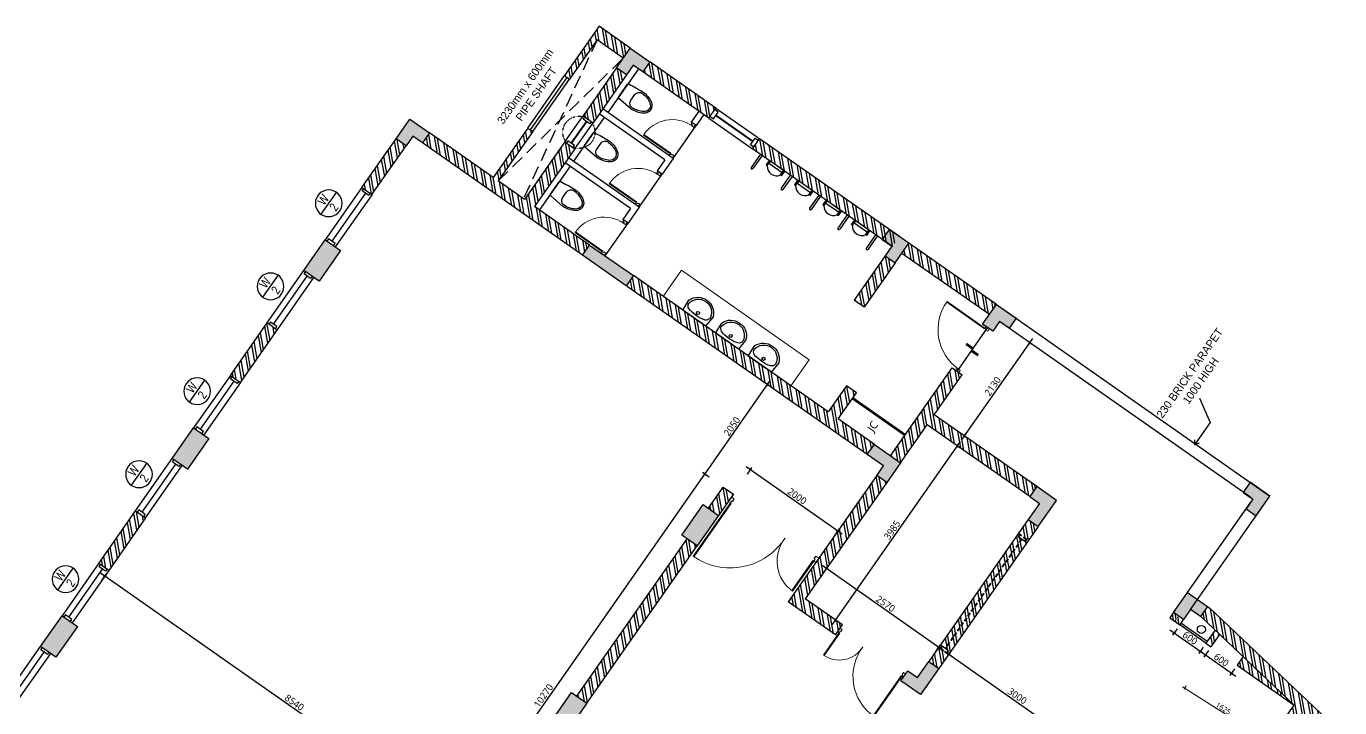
# Model space of a CAD drawing. Header units: millimetres. Extents: x 897770 to 1185420, y -692043 to -233237.
# Drawn here: x 932268 to 956889, y -332536 to -319762 of the extents above; entities that cross this region are included whole.
import ezdxf
from ezdxf.enums import TextEntityAlignment as Align

# ---------------------------------------------------------------- set-up
doc = ezdxf.new("R2010")
doc.units = ezdxf.units.MM
doc.header["$MEASUREMENT"] = 0
doc.header["$PDMODE"] = 67
for name, pattern in [('ACAD_ISO05W100', [36, 24, -3, 0, -3, 0, -3, 0, -3]), ('Dash', [6, 3, -3]), ('DASHED2', [0.375, 0.25, -0.125]), ('HIDDEN', [0.375, 0.25, -0.125])]:
    doc.linetypes.add(name, pattern=pattern)
doc.layers.get('Defpoints').update_dxf_attribs({"color": 6})
for name, color, linetype in [('A-Anno Tags', 6, 'Continuous'), ('A-Elevation', 4, 'Continuous'), ('A-Railing', 4, 'Continuous'), ('A-Sanitory', 8, 'Continuous'), ('A-Wall Patt', 8, 'Continuous'), ('A-Window', 4, 'Continuous'), ('S-Conc Patt', 9, 'Continuous')]:
    doc.layers.add(name, color=color, linetype=linetype)
for name, color, linetype, lineweight in [('A-Detail Lines', 8, 'Continuous', 25), ('A-Door', 4, 'Continuous', 9), ('A-Wall Sec', 1, 'Continuous', 30), ('column hatch', 12, 'Continuous', 5), ('DW Tags', 7, 'Continuous', 13), ('ele l', 6, 'Continuous', 15), ('elevation', 4, 'Continuous', 13), ('FLOOR', 41, 'Continuous', 5), ('P-SANR-FIXT', 6, 'Continuous', 9), ('S-Concrete', 40, 'Continuous', 30), ('text', 7, 'Continuous', 5)]:
    doc.layers.add(name, color=color, linetype=linetype, lineweight=lineweight)
doc.styles.add('IIITD @ 100', font='trebuc.ttf', dxfattribs={"height": 210})
doc.styles.add('RM-NAME', font='arial.ttf', dxfattribs={"width": 0.8})
doc.styles.get("Standard").update_dxf_attribs({"font": 'trebuc.ttf'})
doc.dimstyles.new('IIITD_WD_M @ 100', dxfattribs={"dimscale": 100, "dimtxt": 1.3, "dimasz": 0.75, "dimexe": 0.5, "dimexo": 0.25, "dimgap": 0.3, "dimtad": 1, "dimdec": 0, "dimrnd": 1, "dimzin": 0, "dimdsep": 46, "dimtxsty": 'Standard', "dimblk": 'ARCHTICK', "dimcen": 0.2, "dimdle": 1, "dimclrd": 8, "dimclre": 9, "dimadec": 0, "dimazin": 0, "dimtfac": 1, "dimtdec": 0, "dimtofl": 0, "dimtmove": 0, "dimatfit": 0, "dimfxl": 1, "dimtolj": 1, "dimtzin": 0, "dimlwd": -1, "dimlwe": -1, "dimarcsym": 0})
doc.dimstyles.new('IIITD_WD_M @ 50', dxfattribs={"dimscale": 50, "dimtxt": 2, "dimasz": 0.5, "dimexe": 0.5, "dimexo": 0.25, "dimgap": 0.3, "dimtad": 1, "dimdec": 0, "dimrnd": 1, "dimzin": 0, "dimdsep": 46, "dimtxsty": 'Standard', "dimblk": 'ARCHTICK', "dimcen": 0.2, "dimdle": 1, "dimclrd": 8, "dimclre": 9, "dimadec": 0, "dimazin": 0, "dimtfac": 1, "dimtdec": 0, "dimtofl": 0, "dimtmove": 0, "dimatfit": 0, "dimfxl": 1, "dimtolj": 1, "dimtzin": 0, "dimlwd": -1, "dimlwe": -1, "dimarcsym": 0})
pattern_1 = [(135, (263778.06, -860001.6), (-106.066017, -106.066017), []), (135, (263778.06, -859930.89), (-106.066017, -106.066017), [])]
pattern_2 = [(135, (640363.34, -388330.48), (-106.06602, -106.06602), []), (135, (640363.34, -388259.77), (-106.06602, -106.06602), [])]

# ---------------------------------------------------------------- blocks, each defined once
blk = doc.blocks.new('ABL_Door_S - 750 x 2100-5-3 Second Floor Lvl')
at = {"layer": 'A-Door', "color": 5, "lineweight": 18}
for p, q in [((-375, 37.5), (-325, 37.5)), ((-375, -37.5), (-375, 37.5)), ((-325, 37.5), (-325, -2.5)), ((325, 37.5), (325, -2.5)), ((375, 37.5), (325, 37.5)), ((375, -37.5), (375, 37.5)), ((-375, -37.5), (-340, -37.5)), ((-340, -2.5), (-325, -2.5)), ((-340, -37.5), (-340, -2.5)), ((-340, -37.5), (-340, -652.3)), ((-325, -37.5), (-340, -37.5)), ((-325, -37.5), (-325, -652.5)), ((340, -2.5), (325, -2.5)), ((340, -37.5), (340, -2.5)), ((375, -37.5), (340, -37.5))]:
    blk.add_line(p, q, dxfattribs=at)
at = {"layer": 'A-Door', "lineweight": 18}
blk.add_arc((-325, -2.5), 650, 268.67767, 0, dxfattribs=at)
blk = doc.blocks.new('Big Door Garbage')
at = {"layer": 'A-Detail Lines', "lineweight": 18}
for centre, radius, start, end in [((-12515, 128703), 515, 270, 3.8969), ((-11085, 128703), 915, 177.8078, 270)]:
    blk.add_arc(centre, radius, start, end, dxfattribs=at)
at = {"layer": 'ele l', "lineweight": 18}
for p, q in [((-12550, 128778), (-12500, 128778)), ((-12550, 128703), (-12550, 128778)), ((-12515, 128738), (-12500, 128738)), ((-12515, 128703), (-12515, 128738)), ((-12500, 128778), (-12500, 128738)), ((-11100, 128778), (-11100, 128738)), ((-11050, 128778), (-11100, 128778)), ((-11085, 128738), (-11100, 128738)), ((-11085, 128703), (-11085, 128738)), ((-11050, 128703), (-11050, 128778)), ((-12550, 128703), (-12515, 128703)), ((-12515, 128703), (-12515, 128188)), ((-12499, 128703), (-12515, 128703)), ((-12499, 128703), (-12499, 128188)), ((-11101, 128703), (-11101, 127788)), ((-11101, 128703), (-11085, 128703)), ((-11050, 128703), (-11085, 128703)), ((-11085, 128703), (-11085, 127788))]:
    blk.add_line(p, q, dxfattribs=at)
blk = doc.blocks.new('Toil Hostel1')
at = {"color": 0, "linetype": 'ByBlock'}
blk.add_lwpolyline([(115, -477), (115, 523)], dxfattribs=at)
for points in [[(430, 218), (137, 188, 0.384412), (115, 163), (115, -117, 0.383904), (137, -142, 0.001434), (429, -172, 0.140641), (675, -102, 0.259738), (745, 23, 0.259738), (675, 148, 0.139471)], [(340, 88), (340, -42, 0.422961), (443, -142, 0.13189), (659, -77, 0.259738), (715, 23, 0.259738), (659, 123, 0.13189), (443, 188, 0.422961)]]:
    blk.add_lwpolyline(points, format="xyb", close=True, dxfattribs=at)
blk.add_arc((431, -147), 25, 264.2811, 270.16, dxfattribs=at)
blk = doc.blocks.new('M_Urinal-Wall-3_6-lower gf0')
for p, q in [((-261, 159), (-287, 159)), ((-287, 159), (-287, 57)), ((-287, 57), (69, 57)), ((-261, 159), (-261, 57)), ((43, 104), (-261, 104)), ((-261, 104), (-261, 57)), ((69, 159), (43, 159)), ((43, 159), (43, 57)), ((43, 57), (43, 104)), ((69, 57), (69, 159))]:
    blk.add_line(p, q)
blk.add_arc((-109, 68), 178, 31.0027, 148.9973)
blk = doc.blocks.new('win 900')
at = {"layer": 'A-Window', "color": 2, "lineweight": 30}
blk.add_line((430344, -130219), (431444, -130219), dxfattribs=at)
at = {"layer": 'A-Window'}
for points in [[(430294, -130104), (431494, -130104)], [(430294, -130294), (430344, -130294), (430344, -130144), (430294, -130144)], [(431494, -130294), (431444, -130294), (431444, -130144), (431494, -130144)], [(430294, -130334), (431494, -130334)]]:
    blk.add_lwpolyline(points, dxfattribs=at)
blk = doc.blocks.new('Win Ven 600')
at = {"layer": 'A-Window', "color": 2, "lineweight": 40}
blk.add_line((511329, 18865), (511829, 18865), dxfattribs=at)
at = {"layer": 'A-Window'}
for points in [[(511279, 18980), (511879, 18980)], [(511279, 18790), (511329, 18790), (511329, 18940), (511279, 18940)], [(511279, 18750), (511879, 18750)], [(511879, 18790), (511829, 18790), (511829, 18940), (511879, 18940)]]:
    blk.add_lwpolyline(points, dxfattribs=at)
blk = doc.blocks.new('Win 1250')
at = {"layer": 'A-Window', "color": 2, "lineweight": 40}
blk.add_line((510449, 21610), (511299, 21610), dxfattribs=at)
at = {"layer": 'A-Window'}
for points in [[(510374, 21725), (511374, 21725)], [(510374, 21535), (510449, 21535), (510449, 21685), (510374, 21685)], [(511374, 21535), (511299, 21535), (511299, 21685), (511374, 21685)], [(510374, 21495), (511374, 21495)]]:
    blk.add_lwpolyline(points, dxfattribs=at)
blk = doc.blocks.new('ABL_Door_S - 1000 x 2100-11-3 Second Floor Lvl')
at = {"layer": 'A-Door'}
blk.add_arc((-450, -2.5), 900, 269.04503, 0, dxfattribs=at)
at = {"layer": 'ele l'}
for p, q in [((-500, 37.5), (-450, 37.5)), ((-500, -37.5), (-500, 37.5)), ((-450, 37.5), (-450, -2.5)), ((450, 37.5), (450, -2.5)), ((500, 37.5), (450, 37.5)), ((500, -37.5), (500, 37.5)), ((-500, -37.5), (-465, -37.5)), ((-465, -2.5), (-450, -2.5)), ((-465, -37.5), (-465, -2.5)), ((-465, -37.5), (-465, -902.4)), ((-450, -37.5), (-465, -37.5)), ((-450, -37.5), (-450, -902.5)), ((465, -2.5), (450, -2.5)), ((465, -37.5), (465, -2.5)), ((500, -37.5), (465, -37.5))]:
    blk.add_line(p, q, dxfattribs=at)
blk = doc.blocks.new('DROP')
at = {"layer": 'A-Detail Lines'}
h = blk.add_hatch(dxfattribs=at)
h.set_pattern_fill('ANSI31', color=256, scale=100, angle=270, style=0)
h.set_pattern_definition([(45, (-30796.783, -8736.205), (8.838835, -8.838835), [])])
h.paths.add_polyline_path([(-46, 0), (-46, -147), (-75, -147), (-75, 0)])
h.paths.add_polyline_path([(0, 147), (0, 0), (-30, 0), (-30, 147)])
for p, q in [((-46, -147), (-46, 0)), ((0, 0), (0, 148))]:
    blk.add_line(p, q, dxfattribs=at)
blk = doc.blocks.new('basin13_pl')
for points in [[(-412, -2, -0.32431), (-229, 275, -0.074195), (-226, 276), (0, 262), (0, -262), (-223, -275, -0.082611), (-232, -273, -0.313325), (-412, -2)], [(-382, 1, -0.373947), (-169, 245, -0.252869), (-89, 186, -0.078211), (-63, 1, -0.070813), (-89, -186, -0.2542), (-169, -244, -0.371653), (-382, 1)]]:
    blk.add_lwpolyline(points, format="xyb", close=True)
at = {"lineweight": -2}
blk.add_circle((-122, 1), 28.8, dxfattribs=at)
blk = doc.blocks.new('V_NO')
at = {"layer": 'A-Anno Tags'}
blk.add_line((250, 0), (-250, 0), dxfattribs=at)
blk.add_circle((0, 0), 250, dxfattribs=at)
at = {"style": 'RM-NAME', "width": 0.8}
for tag, p in [('D_W', (4, 39)), ('DW_NO', (4, -202))]:
    blk.add_attdef(tag, text='', height=168, dxfattribs=at).set_placement(p, align=Align.CENTER)
at = {"style": 'RM-NAME', "width": 0.8, "flags": 1}
for tag, p in [('LINTEL_LVL', (11, -633)), ('WIDTH', (11, -445)), ('SILL_LVL', (18, -869)), ('DOOR_MATERIAL', (18, -1117)), ('HINGES', (18, -1381)), ('HANDLE', (18, -1613)), ('LATCH', (18, -1912)), ('SWING', (18, -2142)), ('SPEC1', (18, -2423)), ('SPEC2', (18, -2647)), ('SPEC3', (18, -2901))]:
    blk.add_attdef(tag, text='', height=168, dxfattribs=at).set_placement(p, align=Align.CENTER)
blk = doc.blocks.new('Upper WINDOW')
at = {"layer": 'A-Window', "color": 2, "linetype": 'DASHED2', "lineweight": 40, "ltscale": 300}
blk.add_line((-18120, 103110), (-18489, 100637), dxfattribs=at)
for points in [[(-18226, 103176), (-17999, 103142)], [(-18383, 100571), (-18610, 100605)]]:
    blk.add_lwpolyline(points, dxfattribs=at)
at = {"layer": 'A-Window'}
for points in [[(-18038, 103148), (-18046, 103099), (-18194, 103121), (-18187, 103171)], [(-18423, 100577), (-18415, 100626), (-18564, 100649), (-18571, 100599)]]:
    blk.add_lwpolyline(points, dxfattribs=at)
blk = doc.blocks.new('_ArchTick')
at = {"color": 0, "linetype": 'ByBlock', "const_width": 0.15}
blk.add_lwpolyline([(-0.5, -0.5), (0.5, 0.5)], dxfattribs=at)
blk = doc.blocks.new('*D113')
at = {"layer": 'A-Anno Tags', "color": 8, "transparency": 16777216}
blk.add_line((528569, -418865), (531769, -418865), dxfattribs=at)
at = {"layer": 'A-Anno Tags', "color": 9, "transparency": 16777216}
for p, q in [((528669, -418965), (528669, -418815)), ((531669, -418965), (531669, -418815))]:
    blk.add_line(p, q, dxfattribs=at)
at = {"layer": 'Defpoints', "color": 0, "linetype": 'Continuous', "transparency": 16777216}
for p in [(528669, -419009), (531669, -418865), (531669, -419009)]:
    blk.add_point(p, dxfattribs=at)
at = {"layer": 'A-Anno Tags', "color": 8, "linetype": 'Continuous', "transparency": 16777216, "xscale": 50, "yscale": 50, "zscale": 50, "rotation": 180}
blk.add_blockref('_ArchTick', (528669, -418865), dxfattribs=at)
at = {"layer": 'A-Anno Tags', "color": 8, "linetype": 'Continuous', "transparency": 16777216, "xscale": 50, "yscale": 50, "zscale": 50}
blk.add_blockref('_ArchTick', (531669, -418865), dxfattribs=at)
at = {"layer": 'A-Anno Tags', "color": 0, "linetype": 'Continuous', "transparency": 16777216, "insert": (530169, -418769), "char_height": 130, "attachment_point": 5}
blk.add_mtext('\\A1;3000', dxfattribs=at)
blk = doc.blocks.new('*D114')
at = {"layer": 'A-Anno Tags', "color": 8, "transparency": 16777216}
blk.add_line((528539, -418865), (525769, -418865), dxfattribs=at)
at = {"layer": 'A-Anno Tags', "color": 9, "transparency": 16777216}
for p, q in [((525869, -418965), (525869, -418815)), ((528439, -418965), (528439, -418815))]:
    blk.add_line(p, q, dxfattribs=at)
at = {"layer": 'Defpoints', "color": 0, "linetype": 'Continuous', "transparency": 16777216}
for p in [(525869, -418865), (525869, -419229), (528439, -419229)]:
    blk.add_point(p, dxfattribs=at)
at = {"layer": 'A-Anno Tags', "color": 8, "linetype": 'Continuous', "transparency": 16777216, "xscale": 50, "yscale": 50, "zscale": 50, "rotation": 180}
blk.add_blockref('_ArchTick', (525869, -418865), dxfattribs=at)
at = {"layer": 'A-Anno Tags', "color": 8, "linetype": 'Continuous', "transparency": 16777216, "xscale": 50, "yscale": 50, "zscale": 50}
blk.add_blockref('_ArchTick', (528439, -418865), dxfattribs=at)
at = {"layer": 'A-Anno Tags', "color": 0, "linetype": 'Continuous', "transparency": 16777216, "insert": (527154, -418769), "char_height": 130, "attachment_point": 5}
blk.add_mtext('\\A1;2570', dxfattribs=at)
blk = doc.blocks.new('*D115')
at = {"layer": 'A-Anno Tags', "color": 9, "transparency": 16777216}
for p, q in [((526552, -415572), (526610, -415572)), ((526552, -419557), (526610, -419557))]:
    blk.add_line(p, q, dxfattribs=at)
at = {"layer": 'A-Anno Tags', "color": 8, "transparency": 16777216}
blk.add_line((526560, -419657), (526560, -415472), dxfattribs=at)
at = {"layer": 'Defpoints', "color": 0, "linetype": 'Continuous', "transparency": 16777216}
for p in [(526527, -415572), (526560, -415572), (526527, -419557)]:
    blk.add_point(p, dxfattribs=at)
at = {"layer": 'A-Anno Tags', "color": 8, "linetype": 'Continuous', "transparency": 16777216, "xscale": 50, "yscale": 50, "zscale": 50}
for p, rotation in [((526560, -415572), 90), ((526560, -419557), 270)]:
    blk.add_blockref('_ArchTick', p, dxfattribs=dict(at, rotation=rotation))
at = {"layer": 'A-Anno Tags', "color": 0, "linetype": 'Continuous', "transparency": 16777216, "insert": (526463, -417565), "char_height": 130, "attachment_point": 5, "rotation": 90}
blk.add_mtext('\\A1;3985', dxfattribs=at)
blk = doc.blocks.new('*D116')
at = {"layer": 'A-Anno Tags', "color": 8, "transparency": 16777216}
blk.add_line((526560, -415442), (526560, -413112), dxfattribs=at)
at = {"layer": 'A-Anno Tags', "color": 9, "transparency": 16777216}
for p, q in [((526560, -413212), (526610, -413212)), ((526560, -415342), (526610, -415342))]:
    blk.add_line(p, q, dxfattribs=at)
at = {"layer": 'Defpoints', "color": 0, "linetype": 'Continuous', "transparency": 16777216}
for p in [(526552, -413212), (526560, -413212), (526552, -415342)]:
    blk.add_point(p, dxfattribs=at)
at = {"layer": 'A-Anno Tags', "color": 8, "linetype": 'Continuous', "transparency": 16777216, "xscale": 50, "yscale": 50, "zscale": 50}
for p, rotation in [((526560, -413212), 90), ((526560, -415342), 270)]:
    blk.add_blockref('_ArchTick', p, dxfattribs=dict(at, rotation=rotation))
at = {"layer": 'A-Anno Tags', "color": 0, "linetype": 'Continuous', "transparency": 16777216, "insert": (526463, -414277), "char_height": 130, "attachment_point": 5, "rotation": 90}
blk.add_mtext('\\A1;2130', dxfattribs=at)
blk = doc.blocks.new('*D117')
at = {"layer": 'A-Anno Tags', "color": 8, "transparency": 16777216}
blk.add_line((525739, -418164), (523539, -418164), dxfattribs=at)
at = {"layer": 'A-Anno Tags', "color": 9, "transparency": 16777216}
for p, q in [((523639, -418264), (523639, -418114)), ((525639, -418264), (525639, -418114))]:
    blk.add_line(p, q, dxfattribs=at)
at = {"layer": 'Defpoints', "color": 0, "linetype": 'Continuous', "transparency": 16777216}
for p in [(523639, -418164), (523639, -418854), (525639, -418865)]:
    blk.add_point(p, dxfattribs=at)
at = {"layer": 'A-Anno Tags', "color": 8, "linetype": 'Continuous', "transparency": 16777216, "xscale": 50, "yscale": 50, "zscale": 50, "rotation": 180}
blk.add_blockref('_ArchTick', (523639, -418164), dxfattribs=at)
at = {"layer": 'A-Anno Tags', "color": 8, "linetype": 'Continuous', "transparency": 16777216, "xscale": 50, "yscale": 50, "zscale": 50}
blk.add_blockref('_ArchTick', (525639, -418164), dxfattribs=at)
at = {"layer": 'A-Anno Tags', "color": 0, "linetype": 'Continuous', "transparency": 16777216, "insert": (524639, -418068), "char_height": 130, "attachment_point": 5}
blk.add_mtext('\\A1;2000', dxfattribs=at)
blk = doc.blocks.new('*D118')
at = {"layer": 'A-Anno Tags', "color": 9, "transparency": 16777216}
for p, q in [((523086, -418722), (522936, -418722)), ((523086, -428992), (522936, -428992))]:
    blk.add_line(p, q, dxfattribs=at)
at = {"layer": 'A-Anno Tags', "color": 8, "transparency": 16777216}
blk.add_line((522986, -429092), (522986, -418622), dxfattribs=at)
at = {"layer": 'Defpoints', "color": 0, "linetype": 'Continuous', "transparency": 16777216}
for p in [(522986, -418722), (523409, -418722), (523409, -428992)]:
    blk.add_point(p, dxfattribs=at)
at = {"layer": 'A-Anno Tags', "color": 8, "linetype": 'Continuous', "transparency": 16777216, "xscale": 50, "yscale": 50, "zscale": 50}
for p, rotation in [((522986, -418722), 90), ((522986, -428992), 270)]:
    blk.add_blockref('_ArchTick', p, dxfattribs=dict(at, rotation=rotation))
at = {"layer": 'A-Anno Tags', "color": 0, "linetype": 'Continuous', "transparency": 16777216, "insert": (522890, -423857), "char_height": 130, "attachment_point": 5, "rotation": 90}
blk.add_mtext('\\A1;10270', dxfattribs=at)
blk = doc.blocks.new('*D120')
at = {"layer": 'A-Anno Tags', "color": 8, "transparency": 16777216}
blk.add_line((522986, -418822), (522986, -416572), dxfattribs=at)
at = {"layer": 'A-Anno Tags', "color": 9, "transparency": 16777216}
for p, q in [((523086, -416672), (522936, -416672)), ((523086, -418722), (522936, -418722))]:
    blk.add_line(p, q, dxfattribs=at)
at = {"layer": 'Defpoints', "color": 0, "linetype": 'Continuous', "transparency": 16777216}
for p in [(522986, -416672), (523409, -416672), (523409, -418722)]:
    blk.add_point(p, dxfattribs=at)
at = {"layer": 'A-Anno Tags', "color": 8, "linetype": 'Continuous', "transparency": 16777216, "xscale": 50, "yscale": 50, "zscale": 50}
for p, rotation in [((522986, -416672), 90), ((522986, -418722), 270)]:
    blk.add_blockref('_ArchTick', p, dxfattribs=dict(at, rotation=rotation))
at = {"layer": 'A-Anno Tags', "color": 0, "linetype": 'Continuous', "transparency": 16777216, "insert": (522890, -417697), "char_height": 130, "attachment_point": 5, "rotation": 90}
blk.add_mtext('\\A1;2050', dxfattribs=at)
blk = doc.blocks.new('*D121')
at = {"layer": 'A-Anno Tags', "color": 8, "transparency": 16777216}
blk.add_line((523509, -426738), (514769, -426738), dxfattribs=at)
at = {"layer": 'A-Anno Tags', "color": 9, "transparency": 16777216}
for p, q in [((514869, -426838), (514869, -426688)), ((523409, -426838), (523409, -426688))]:
    blk.add_line(p, q, dxfattribs=at)
at = {"layer": 'Defpoints', "color": 0, "linetype": 'Continuous', "transparency": 16777216}
for p in [(514869, -426738), (514869, -426911), (523409, -426911)]:
    blk.add_point(p, dxfattribs=at)
at = {"layer": 'A-Anno Tags', "color": 8, "linetype": 'Continuous', "transparency": 16777216, "xscale": 50, "yscale": 50, "zscale": 50, "rotation": 180}
blk.add_blockref('_ArchTick', (514869, -426738), dxfattribs=at)
at = {"layer": 'A-Anno Tags', "color": 8, "linetype": 'Continuous', "transparency": 16777216, "xscale": 50, "yscale": 50, "zscale": 50}
blk.add_blockref('_ArchTick', (523409, -426738), dxfattribs=at)
at = {"layer": 'A-Anno Tags', "color": 0, "linetype": 'Continuous', "transparency": 16777216, "insert": (519139, -426642), "char_height": 130, "attachment_point": 5}
blk.add_mtext('\\A1;8540', dxfattribs=at)
blk = doc.blocks.new('*D132')
at = {"layer": 'A-Anno Tags', "color": 9, "transparency": 16777216}
for p, q in [((532614, -416017), (532614, -416167)), ((533214, -416017), (533214, -416167))]:
    blk.add_line(p, q, dxfattribs=at)
at = {"layer": 'A-Anno Tags', "color": 8, "transparency": 16777216}
blk.add_line((533314, -416117), (532514, -416117), dxfattribs=at)
at = {"layer": 'Defpoints', "color": 0, "linetype": 'Continuous', "transparency": 16777216}
for p in [(532614, -415826), (533214, -415826), (532614, -416117)]:
    blk.add_point(p, dxfattribs=at)
at = {"layer": 'A-Anno Tags', "color": 8, "linetype": 'Continuous', "transparency": 16777216, "xscale": 50, "yscale": 50, "zscale": 50, "rotation": 180}
blk.add_blockref('_ArchTick', (532614, -416117), dxfattribs=at)
at = {"layer": 'A-Anno Tags', "color": 8, "linetype": 'Continuous', "transparency": 16777216, "xscale": 50, "yscale": 50, "zscale": 50}
blk.add_blockref('_ArchTick', (533214, -416117), dxfattribs=at)
at = {"layer": 'A-Anno Tags', "color": 0, "linetype": 'Continuous', "transparency": 16777216, "insert": (532914, -416021), "char_height": 130, "attachment_point": 5}
blk.add_mtext('\\A1;600', dxfattribs=at)
blk = doc.blocks.new('*D133')
at = {"layer": 'A-Anno Tags', "color": 9, "transparency": 16777216}
for p, q in [((531899, -416017), (531899, -416167)), ((532499, -416017), (532499, -416167))]:
    blk.add_line(p, q, dxfattribs=at)
at = {"layer": 'A-Anno Tags', "color": 8, "transparency": 16777216}
blk.add_line((532599, -416117), (531799, -416117), dxfattribs=at)
at = {"layer": 'Defpoints', "color": 0, "linetype": 'Continuous', "transparency": 16777216}
for p in [(531899, -415826), (532499, -415826), (531899, -416117)]:
    blk.add_point(p, dxfattribs=at)
at = {"layer": 'A-Anno Tags', "color": 8, "linetype": 'Continuous', "transparency": 16777216, "xscale": 50, "yscale": 50, "zscale": 50, "rotation": 180}
blk.add_blockref('_ArchTick', (531899, -416117), dxfattribs=at)
at = {"layer": 'A-Anno Tags', "color": 8, "linetype": 'Continuous', "transparency": 16777216, "xscale": 50, "yscale": 50, "zscale": 50}
blk.add_blockref('_ArchTick', (532499, -416117), dxfattribs=at)
at = {"layer": 'A-Anno Tags', "color": 0, "linetype": 'Continuous', "transparency": 16777216, "insert": (532199, -416021), "char_height": 130, "attachment_point": 5}
blk.add_mtext('\\A1;600', dxfattribs=at)
blk = doc.blocks.new('*D2434')
at = {"layer": 'Defpoints', "color": 0, "transparency": 16777216}
for p in [(954019, -332116), (953985, -332169), (955391, -332986)]:
    blk.add_point(p, dxfattribs=at)
at = {"layer": 'P-SANR-FIXT', "color": 9, "transparency": 16777216}
for p, q in [((954012, -332126), (953972, -332190)), ((955384, -332997), (955344, -333061))]:
    blk.add_line(p, q, dxfattribs=at)
at = {"layer": 'P-SANR-FIXT', "color": 8, "transparency": 16777216}
blk.add_line((955400, -333066), (953943, -332142), dxfattribs=at)
at = {"layer": 'P-SANR-FIXT', "color": 8, "transparency": 16777216, "xscale": 25, "yscale": 25, "zscale": 25}
for p, rotation in [((953985, -332169), 147.5982408250948), ((955357, -333039), 327.5982408250948)]:
    blk.add_blockref('_ArchTick', p, dxfattribs=dict(at, rotation=rotation))
at = {"layer": 'P-SANR-FIXT', "color": 0, "transparency": 16777216, "insert": (954707, -332548), "char_height": 100, "attachment_point": 5, "rotation": 327.5982}
blk.add_mtext('\\A1;1625', dxfattribs=at)
blk = doc.blocks.new('wqwergtqwerg')
at = {"layer": 'A-Wall Patt'}
h = blk.add_hatch(dxfattribs=at)
h.set_pattern_fill('ANSI32', color=256, scale=400, angle=90, style=0)
h.set_pattern_definition(pattern_1)
h.paths.add_polyline_path([(517261.2, -413212.2), (517261.2, -412982.2), (516546.2, -412982.2), (516546.2, -413210.1), (516776.2, -413212.2)])
h = blk.add_hatch(dxfattribs=at)
h.set_pattern_fill('ANSI32', color=256, scale=400, angle=90, style=0)
h.set_pattern_definition(pattern_1)
h.paths.add_polyline_path([(519221.2, -413212.2), (519221.2, -412982.2), (517711.2, -412982.2), (517711.2, -413212.2), (518009.6, -413212.2)])
h = blk.add_hatch(dxfattribs=at)
h.set_pattern_fill('ANSI32', color=256, scale=400, angle=90, style=0)
h.set_pattern_definition(pattern_1)
h.paths.add_polyline_path([(520221.2, -412982.2), (520221.2, -413212.2), (523638.7, -413212.2), (523638.7, -413212.2), (523418.7, -413212.2), (523418.7, -412982.2)])
h = blk.add_hatch(dxfattribs=at)
h.set_pattern_fill('ANSI32', color=256, scale=400, angle=90, style=0)
h.set_pattern_definition(pattern_1)
h.paths.add_polyline_path([(523638.7, -412982.2), (523638.7, -413207.2), (525638.7, -413212.2), (525638.7, -412982.2)])
h = blk.add_hatch(dxfattribs=at)
h.set_pattern_fill('ANSI32', color=256, scale=400, angle=90, style=0)
h.set_pattern_definition(pattern_1)
h.paths.add_polyline_path([(516546.2, -414112.2), (516661.2, -414112.2), (516661.2, -413212.2), (516546.2, -413212.2)])
h = blk.add_hatch(dxfattribs=at)
h.set_pattern_fill('ANSI32', color=256, scale=400, angle=90, style=0)
h.set_pattern_definition([(135, (263548.07, -860001.6), (-106.066017, -106.066017), []), (135, (263548.07, -859930.89), (-106.066017, -106.066017), [])])
h.paths.add_polyline_path([(523408.7, -413432.2), (523408.7, -413212.2), (523408.7, -414442.2), (523638.7, -414442.2), (523638.7, -413432.2)])
h = blk.add_hatch(dxfattribs=at)
h.set_pattern_fill('ANSI32', color=256, scale=400, angle=90, style=0)
h.set_pattern_definition(pattern_1)
h.paths.add_polyline_path([(517261.2, -414527.2), (517491.2, -414527.2), (517491.2, -413432.2), (517261.2, -413432.2)])
h = blk.add_hatch(dxfattribs=at)
h.set_pattern_fill('ANSI32', color=256, scale=400, angle=90, style=0)
h.set_pattern_definition(pattern_2)
h.paths.add_polyline_path([(517491.2, -413914.6), (517491.2, -413797.3), (517491.2, -413432.2)])
h = blk.add_hatch(dxfattribs=at)
h.set_pattern_fill('ANSI32', color=256, scale=400, angle=90, style=0)
h.set_pattern_definition(pattern_1)
h.paths.add_polyline_path([(528218.7, -415342.2), (528438.7, -415342.2), (525868.7, -415342.2), (525868.8, -414432.2), (525638.8, -414432.2), (525638.7, -416442.2), (525868.7, -416442.2), (525868.7, -415572.2), (528218.7, -415572.2)])
h = blk.add_hatch(dxfattribs=at)
h.set_pattern_fill('ANSI32', color=256, scale=400, angle=90, style=0)
h.set_pattern_definition(pattern_1)
h.paths.add_polyline_path([(517491.2, -415127.2), (517261.2, -415127.2), (517261.2, -416442.2), (516661.2, -416442.2), (516661.2, -415312.2), (516546.2, -415312.2), (516546.2, -416442.2), (515088.7, -416442.2), (515088.7, -416672.2), (518753.7, -416672.2), (518753.7, -416442.2), (517491.2, -416442.2)])
h = blk.add_hatch(dxfattribs=at)
h.set_pattern_fill('ANSI32', color=256, scale=400, angle=90, style=0)
h.set_pattern_definition([(135, (534508.84, -415792.98), (-106.066, -106.066), []), (135, (534508.84, -415722.27), (-106.066, -106.066), [])])
h.paths.add_polyline_path([(532184.1, -415350.4), (532128.7, -415350.4), (532128.7, -415574.6), (534518.7, -415929.9), (534518.7, -418578.3), (534748.7, -418578.3), (534748.7, -415964.3), (535467, -416073.7), (535501, -415846.2)])
h = blk.add_hatch(dxfattribs=at)
h.set_pattern_fill('ANSI32', color=256, scale=400, angle=90, style=0)
h.set_pattern_definition(pattern_1)
h.paths.add_polyline_path([(524208.7, -415842.2), (524208.7, -416442.2), (524438.7, -416442.2), (524438.7, -415842.2)])
h = blk.add_hatch(dxfattribs=at)
h.set_pattern_fill('ANSI32', color=256, scale=400, angle=90, style=0)
h.set_pattern_definition(pattern_1)
h.paths.add_polyline_path([(528668.7, -419187.2), (528668.7, -419327.2), (528668.7, -419327.2), (528668.7, -415802.2), (528668.7, -415802.2), (528668.7, -415942.2), (528438.7, -415942.2), (528438.7, -419187.2)])
h = blk.add_hatch(dxfattribs=at)
h.set_pattern_fill('ANSI32', color=256, scale=400, angle=90, style=0)
h.set_pattern_definition([(135, (531737.08, -431858.42), (-106.066, -106.066), []), (135, (531737.08, -431787.71), (-106.066, -106.066), [])])
h.paths.add_polyline_path([(531668.7, -415929.9), (531668.7, -415802.2), (531783.7, -415802.2), (531783.7, -415929.9)])
h = blk.add_hatch(dxfattribs=at)
h.set_pattern_fill('ANSI32', color=256, scale=400, angle=90, style=0)
h.set_pattern_definition(pattern_2)
h.paths.add_polyline_path([(531783.7, -415929.9), (531783.7, -415802.2), (531898.7, -415802.2), (531898.7, -415929.9)])
h = blk.add_hatch(dxfattribs=at)
h.set_pattern_fill('ANSI32', color=256, scale=400, angle=90, style=0)
h.set_pattern_definition(pattern_2)
h.paths.add_polyline_path([(532498.7, -415929.9), (532498.7, -415629.6), (532613.7, -415646.7), (532613.7, -415929.9)], flags=17)
h = blk.add_hatch(dxfattribs=at)
h.set_pattern_fill('ANSI32', color=256, scale=400, angle=90, style=0)
h.set_pattern_definition(pattern_2)
h.paths.add_polyline_path([(533213.7, -415929.9), (533213.7, -415735.9), (534518.7, -415929.9)], flags=17)
h = blk.add_hatch(dxfattribs=at)
h.set_pattern_fill('ANSI32', color=256, scale=400, angle=90, style=0)
h.set_pattern_definition(pattern_1)
h.paths.add_polyline_path([(525268.7, -416672.2), (525268.7, -416442.2), (519753.7, -416442.2), (519753.7, -416672.2)])
h = blk.add_hatch(dxfattribs=at)
h.set_pattern_fill('ANSI32', color=256, scale=400, angle=90, style=0)
h.set_pattern_definition(pattern_1)
h.paths.add_polyline_path([(514638.7, -418007.2), (514868.7, -418007.2), (514868.7, -416892.2), (514638.7, -416892.2)])
h = blk.add_hatch(dxfattribs=at)
h.set_pattern_fill('ANSI32', color=256, scale=400, angle=90, style=0)
h.set_pattern_definition(pattern_1)
h.paths.add_polyline_path([(525638.7, -416892.2), (525638.7, -419787.2), (526718.7, -419787.2), (526718.7, -419557.2), (525868.7, -419557.2), (525868.7, -416892.2)])
h = blk.add_hatch(dxfattribs=at)
h.set_pattern_fill('ANSI32', color=256, scale=400, angle=90, style=0)
h.set_pattern_definition([(135, (263548.06, -860000.86), (-106.066017, -106.066017), []), (135, (263548.06, -859930.15), (-106.066017, -106.066017), [])])
h.paths.add_polyline_path([(523638.7, -419207.2), (523638.7, -418722.2), (523408.7, -418722.2), (523408.7, -419206.5)])
h = blk.add_hatch(dxfattribs=at)
h.set_pattern_fill('ANSI32', color=256, scale=400, angle=90, style=0)
h.set_pattern_definition([(135, (516396.65, -414238.95), (-106.066, -106.066), []), (135, (516396.65, -414168.24), (-106.066, -106.066), [])])
h.paths.add_polyline_path([(523638.7, -419906.5), (523408.7, -419906.5), (523408.7, -423506.5), (523638.7, -423506.5)])
h = blk.add_hatch(dxfattribs=at)
h.set_pattern_fill('ANSI32', color=256, scale=400, angle=90, style=0)
h.set_pattern_definition(pattern_1)
h.paths.add_polyline_path([(514638.7, -422307.2), (514868.7, -422307.2), (514868.7, -421107.2), (514638.7, -421107.2)])
h = blk.add_hatch(dxfattribs=at)
h.set_pattern_fill('ANSI32', color=256, scale=400, angle=90, style=0)
h.set_pattern_definition([(135, (514758.03, -426252.62), (-106.066, -106.066), []), (135, (514758.03, -426181.9), (-106.066, -106.066), [])])
h.paths.add_polyline_path([(514638.7, -425407.2), (514638.7, -426607.2), (514868.7, -426607.2), (514868.7, -425407.2)])
at = {"layer": 'S-Conc Patt'}
for points in [[(517261.2, -412982.2), (517261.2, -413432.2), (517491.2, -413432.2), (517491.2, -413212.2), (517711.2, -413212.2), (517711.2, -412982.2)], [(523408.7, -413432.2), (523638.7, -413432.2), (523638.7, -412982.2), (523188.7, -412982.2), (523188.7, -413212.2), (523408.7, -413212.2)], [(525868.7, -413432.2), (525638.7, -413432.2), (525638.7, -412982.2), (526088.7, -412982.2), (526088.7, -413212.2), (525868.7, -413212.2)], [(531668.7, -413432.2), (531898.7, -413432.2), (531898.7, -412982.2), (531448.7, -412982.2), (531448.7, -413212.2), (531668.7, -413212.2)], [(531898.7, -415580.4), (531898.7, -415810.4), (531668.7, -415810.4), (531668.7, -415350.4), (532128.7, -415350.4), (532128.7, -415580.4)], [(514638.7, -416892.2), (514638.7, -416442.2), (515088.7, -416442.2), (515088.7, -416672.2), (514868.7, -416672.2), (514868.7, -416892.2)], [(514988.7, -419907.2), (514638.7, -419907.2), (514638.7, -419207.2), (514988.7, -419207.2)], [(514988.7, -424207.2), (514638.7, -424207.2), (514638.7, -423507.2), (514988.7, -423507.2)], [(514988.7, -428507.2), (514638.7, -428507.2), (514638.7, -427807.2), (514988.7, -427807.2)]]:
    blk.add_hatch(color=256, dxfattribs=at).paths.add_polyline_path(points)
for points in [[(528218.7, -415572.2), (528438.7, -415572.2), (528438.7, -415942.2), (528668.7, -415942.2), (528668.7, -415342.2), (528218.7, -415342.2)], [(518753.7, -416672.2), (518753.7, -416442.2), (519753.7, -416442.2), (519753.7, -416672.2)], [(525638.7, -416892.2), (525638.7, -416672.2), (525268.7, -416672.2), (525268.7, -416442.2), (525868.7, -416442.2), (525868.7, -416892.2)], [(523288.7, -419207.2), (523638.7, -419207.2), (523638.7, -419907.2), (523288.7, -419907.2)], [(528218.7, -419557.2), (528438.7, -419557.2), (528438.7, -419187.2), (528668.7, -419187.2), (528668.7, -419787.2), (528218.7, -419787.2)], [(523288.7, -423507.2), (523638.7, -423507.2), (523638.7, -424207.2), (523288.7, -424207.2)]]:
    blk.add_hatch(color=256, dxfattribs=at).paths.add_polyline_path(points, flags=17)
at = {"layer": 'A-Anno Tags'}
for points in [[(529763.3, -412235.5), (530190.6, -412496.5), (530190.6, -413008.5)], [(530136.7, -412930.6), (530190.6, -413008.5)], [(530244.6, -412930.6), (530190.6, -413008.5)]]:
    blk.add_lwpolyline(points, dxfattribs=at)
at = {"layer": 'A-Detail Lines', "linetype": 'HIDDEN', "ltscale": 1000}
for p, q in [((516661.2, -413212.2), (517241.2, -416442.2)), ((516661.2, -416442.2), (517261.2, -413212.2))]:
    blk.add_line(p, q, dxfattribs=at)
at = {"layer": 'A-Detail Lines'}
for p, q in [((519106.2, -414212.2), (519106.2, -413462.2)), ((525753.8, -414432.2), (525753.8, -413432.2)), ((519106.2, -415327.2), (519106.2, -414577.2)), ((519106.2, -416442.2), (519106.2, -415692.2))]:
    blk.add_line(p, q, dxfattribs=at)
at = {"layer": 'A-Detail Lines', "linetype": 'Dash'}
blk.add_circle((517376.2, -414827.2), 301.4, dxfattribs=at)
at = {"layer": 'A-Elevation'}
for p, q in [((516546.2, -415312.2), (516546.2, -414112.2)), ((516603.7, -414112.2), (516603.7, -415312.2)), ((516661.2, -415312.2), (516661.2, -414112.2))]:
    blk.add_line(p, q, dxfattribs=at)
for points in [[(525868.7, -412982.2), (531898.7, -412982.2)], [(531898.7, -415580.4), (531898.7, -412982.2)], [(531621.8, -413212.2), (525868.7, -413212.2)], [(531668.7, -415580.4), (531668.7, -413259.1)]]:
    blk.add_lwpolyline(points, dxfattribs=at)
at = {"layer": 'A-Railing'}
for points in [[(532498.7, -415889.9), (531898.7, -415889.9)], [(532498.7, -415929.9), (531898.7, -415929.9)]]:
    blk.add_lwpolyline(points, dxfattribs=at)
blk.add_circle((532279.8, -415768.5), 75, dxfattribs=at)
at = {"layer": 'A-Sanitory', "ltscale": 0.5}
for p, q in [((520399.3, -413212.2), (520399.3, -413512.2)), ((520439.3, -413212.2), (520439.3, -413512.2)), ((521083.8, -413212.2), (521083.8, -413512.2)), ((521123.8, -413212.2), (521123.8, -413512.2)), ((521733.8, -413212.2), (521733.8, -413512.2)), ((521773.8, -413212.2), (521773.8, -413512.2)), ((522383.8, -413212.2), (522383.8, -413512.2)), ((522423.8, -413212.2), (522423.8, -413512.2)), ((523033.8, -413212.2), (523033.8, -413512.2)), ((523073.8, -413212.2), (523073.8, -413512.2)), ((525638.7, -415958.1), (524438.7, -415958.1)), ((525638.7, -415983.1), (524438.7, -415983.1))]:
    blk.add_line(p, q, dxfattribs=at)
for centre in [(520419.3, -413512.2), (521103.8, -413512.2), (521753.8, -413512.2), (522403.8, -413512.2), (523053.8, -413512.2)]:
    blk.add_arc(centre, 20, 180, 0, dxfattribs=at)
at = {"layer": 'A-Wall Sec'}
for p, q in [((517261.2, -412982.2), (516546.2, -412982.2)), ((516546.2, -412982.2), (516546.2, -414112.2)), ((519221.2, -412982.2), (517711.2, -412982.2)), ((519221.2, -413212.2), (519221.2, -412982.2)), ((523418.7, -412982.2), (520221.2, -412982.2)), ((520221.2, -413212.2), (520221.2, -412982.2)), ((525638.7, -412982.2), (523638.7, -412982.2)), ((517261.2, -413212.2), (516661.2, -413212.2)), ((516661.2, -413212.2), (516661.2, -414112.2)), ((519221.2, -413212.2), (517711.2, -413212.2)), ((518991.2, -413212.2), (518991.2, -413462.2)), ((519106.2, -413212.2), (519106.2, -413462.2)), ((523418.7, -413212.2), (520221.2, -413212.2)), ((525638.7, -413212.2), (523638.7, -413212.2)), ((517261.2, -413432.2), (517261.2, -414527.2)), ((517491.2, -413432.1), (517491.2, -414527.2)), ((519106.2, -413462.2), (518991.2, -413462.2)), ((523408.7, -413432.2), (523408.7, -414442.2)), ((523638.7, -413432.2), (523638.7, -414442.2)), ((516546.2, -414112.2), (516661.2, -414112.2)), ((519106.2, -414212.2), (517491.2, -414212.2)), ((518991.2, -414327.2), (517491.2, -414327.2)), ((518991.2, -414327.2), (518991.2, -414577.2)), ((519106.2, -414212.2), (519106.2, -414577.2)), ((517261.2, -414527.2), (517491.2, -414527.2)), ((519106.2, -414577.2), (518991.2, -414577.2)), ((523638.7, -414442.2), (523408.7, -414442.2)), ((525638.7, -416442.2), (525638.8, -414432.2)), ((525638.8, -414432.2), (525868.8, -414432.2)), ((525868.7, -415342.2), (525868.8, -414432.2)), ((516546.2, -415312.2), (516546.2, -416442.2)), ((516546.2, -415312.2), (516661.2, -415312.2)), ((516661.2, -415312.2), (516661.2, -416442.2)), ((517261.2, -415127.2), (517261.2, -416442.2)), ((517261.2, -415127.2), (517491.2, -415127.2)), ((517491.2, -415127.2), (517491.2, -416442.2)), ((519106.2, -415327.2), (517491.2, -415327.2)), ((519106.2, -415327.2), (519106.2, -415692.2)), ((528218.7, -415342.2), (525868.7, -415342.2)), ((518991.2, -415442.2), (517491.2, -415442.2)), ((518991.2, -415442.2), (518991.2, -415692.2)), ((528218.7, -415572.2), (525868.7, -415572.2)), ((525868.7, -416442.2), (525868.7, -415572.2)), ((519106.2, -415692.2), (518991.2, -415692.2)), ((528438.7, -415942.2), (528438.7, -419187.2)), ((528668.7, -415942.2), (528668.7, -419187.2)), ((533213.7, -415929.9), (534518.7, -415929.9)), ((516546.2, -416442.2), (515088.7, -416442.2)), ((517261.2, -416442.2), (516661.2, -416442.2)), ((518753.7, -416442.2), (517491.2, -416442.2)), ((518753.7, -416672.2), (515088.7, -416672.2)), ((525268.7, -416672.2), (519753.7, -416672.2)), ((514638.7, -418007.2), (514638.7, -416892.2)), ((514868.7, -418007.2), (514868.7, -416892.2)), ((525638.7, -416892.2), (525638.7, -419787.2)), ((525868.7, -416892.2), (525868.7, -419557.2)), ((523408.7, -419206.5), (523408.7, -418722.2)), ((523408.7, -418722.2), (523638.7, -418722.2)), ((523638.7, -418722.2), (523638.7, -419207.2)), ((526718.7, -419787.2), (525638.7, -419787.2)), ((526718.7, -419557.2), (525868.7, -419557.2)), ((526718.7, -419787.2), (526718.7, -419557.2)), ((523408.7, -423506.5), (523408.7, -419906.5)), ((523638.7, -423506.5), (523638.7, -419906.5)), ((514638.7, -422307.2), (514638.7, -421107.2)), ((514868.7, -422307.2), (514868.7, -421107.2)), ((514638.7, -426607.2), (514638.7, -425407.2))]:
    blk.add_line(p, q, dxfattribs=at)
for points in [[(532128.7, -415350.4), (532184.1, -415350.4)], [(535501, -415846.2), (532184.1, -415350.4)], [(534518.7, -415929.9), (532112.8, -415572.3)], [(525268.7, -416442.2), (524438.7, -416442.2), (524438.7, -415842.2), (524208.7, -415842.2), (524208.7, -416442.2), (519753.7, -416442.2)], [(531668.7, -415762.2), (531668.7, -415929.9), (531898.7, -415929.9)], [(531898.7, -415802.2), (531898.7, -415929.9)], [(532498.7, -415629.6), (532498.7, -415929.9)], [(532613.7, -415646.7), (532613.7, -415929.9)], [(533213.7, -415735.9), (533213.7, -415929.9)], [(532498.7, -415929.9), (532613.7, -415929.9)], [(534518.7, -418578.3), (534518.7, -415929.9)], [(525638.7, -416442.2), (525628.4, -416442.2)], [(514638.7, -418007.2), (514868.7, -418007.2)], [(514868.7, -421107.2), (514638.7, -421107.2)], [(514638.7, -422307.2), (514868.7, -422307.2)], [(514638.7, -425407.2), (514868.7, -425407.2), (514868.7, -426607.2)], [(514868.7, -426607.2), (514638.7, -426607.2)]]:
    blk.add_lwpolyline(points, dxfattribs=at)
at = {"layer": 'elevation'}
for p, q in [((523358.8, -415842.2), (520432.4, -415842.2)), ((520432.4, -416442.2), (520432.4, -415842.2)), ((523358.8, -416442.2), (523358.8, -415842.2))]:
    blk.add_line(p, q, dxfattribs=at)
at = {"layer": 'S-Concrete'}
for points in [[(517261.2, -413432.2), (517261.2, -412982.2), (517711.2, -412982.2), (517711.2, -413212.2), (517491.2, -413212.2), (517491.2, -413432.2), (517261.2, -413432.2)], [(523408.7, -413432.2), (523638.7, -413432.2), (523638.7, -412982.2), (523188.7, -412982.2), (523188.7, -413212.2), (523408.7, -413212.2), (523408.7, -413432.2)], [(525868.7, -413432.2), (525638.7, -413432.2), (525638.7, -412982.2), (526088.7, -412982.2), (526088.7, -413212.2), (525868.7, -413212.2), (525868.7, -413432.2)], [(531668.7, -413432.2), (531898.7, -413432.2), (531898.7, -412982.2), (531448.7, -412982.2), (531448.7, -413212.2), (531668.7, -413212.2), (531668.7, -413432.2)], [(528218.7, -415572.2), (528438.7, -415572.2), (528438.7, -415942.2), (528668.7, -415942.2), (528668.7, -415342.2), (528218.7, -415342.2), (528218.7, -415572.2)], [(531898.7, -415580.4), (531898.7, -415810.4), (531668.7, -415810.4), (531668.7, -415350.4), (532128.7, -415350.4), (532128.7, -415580.4), (531898.7, -415580.4)], [(514638.7, -416892.2), (514638.7, -416442.2), (515088.7, -416442.2), (515088.7, -416672.2), (514868.7, -416672.2), (514868.7, -416892.2), (514638.7, -416892.2)], [(525638.7, -416892.2), (525638.7, -416672.2), (525268.7, -416672.2), (525268.7, -416442.2), (525868.7, -416442.2), (525868.7, -416892.2), (525638.7, -416892.2)], [(528218.7, -419557.2), (528438.7, -419557.2), (528438.7, -419187.2), (528668.7, -419187.2), (528668.7, -419787.2), (528218.7, -419787.2), (528218.7, -419557.2)]]:
    blk.add_lwpolyline(points, dxfattribs=at)
for points in [[(518753.7, -416672.2), (518753.7, -416442.2), (519753.7, -416442.2), (519753.7, -416672.2)], [(514988.7, -419907.2), (514638.7, -419907.2), (514638.7, -419207.2), (514988.7, -419207.2)], [(523288.7, -419207.2), (523638.7, -419207.2), (523638.7, -419907.2), (523288.7, -419907.2)], [(514988.7, -424207.2), (514638.7, -424207.2), (514638.7, -423507.2), (514988.7, -423507.2)], [(523288.7, -423507.2), (523638.7, -423507.2), (523638.7, -424207.2), (523288.7, -424207.2)], [(514988.7, -428507.2), (514638.7, -428507.2), (514638.7, -427807.2), (514988.7, -427807.2)]]:
    blk.add_lwpolyline(points, close=True, dxfattribs=at)
at = {"layer": 'A-Detail Lines', "xscale": -1.333330619616948, "yscale": 1.333330619616948, "zscale": 1.33333061961695, "rotation": 359.9999999999552}
blk.add_blockref('Big Door Garbage', (508905.4, -590490.7), dxfattribs=at)
at = {"layer": 'A-Detail Lines'}
blk.add_blockref('Big Door Garbage', (539268.7, -548412.6), dxfattribs=at)
at = {"layer": 'A-Door', "xscale": -0.9999999999999988, "rotation": 270.0000299048508}
for p in [(519048.7, -413837.2), (519048.7, -414952.2), (519048.7, -416067.2)]:
    blk.add_blockref('ABL_Door_S - 750 x 2100-5-3 Second Floor Lvl', p, dxfattribs=at)
at = {"layer": 'A-Door', "rotation": 270}
blk.add_blockref('ABL_Door_S - 1000 x 2100-11-3 Second Floor Lvl', (525753.7, -413932.2), dxfattribs=at)
at = {"layer": 'A-Sanitory', "ltscale": 0.5, "xscale": -0.9999999999999992, "rotation": 179.9999999970268}
for p in [(517491.2, -413689), (517491.2, -414804), (517491.2, -415919)]:
    blk.add_blockref('Toil Hostel1', p, dxfattribs=at)
at = {"layer": 'A-Sanitory', "ltscale": 0.5}
for name, p, rotation in [('M_Urinal-Wall-3_6-lower gf0', (520669.8, -413154.7), 180), ('M_Urinal-Wall-3_6-lower gf0', (521319.8, -413154.7), 180), ('M_Urinal-Wall-3_6-lower gf0', (521969.8, -413154.7), 180), ('M_Urinal-Wall-3_6-lower gf0', (522619.8, -413154.7), 180), ('basin13_pl', (521145.6, -416442.2), 270.0000221630266), ('basin13_pl', (521895.6, -416442.2), 270.0000221630266), ('basin13_pl', (522645.6, -416442.2), 270.0000221630266)]:
    blk.add_blockref(name, p, dxfattribs=dict(at, rotation=rotation))
at = {"layer": 'A-Wall Sec', "rotation": 8.50205858268334}
blk.add_blockref('Upper WINDOW', (561718.6, -515612.7), dxfattribs=at)
at = {"layer": 'column hatch'}
for name, p, rotation in [('Win 1250', (8847.5, -434706.3), 359.9999241965208), ('Win Ven 600', (536241.7, -926406), 90)]:
    blk.add_blockref(name, p, dxfattribs=dict(at, rotation=rotation))
at = {"layer": 'DW Tags'}
ref = blk.add_blockref('V_NO', (514298.8, -418607.2), dxfattribs=dict(at, xscale=-1, rotation=90))
ref.add_attrib('D_W', 'W', dxfattribs={"layer": '0', "height": 168, "rotation": 90, "style": 'RM-NAME', "width": 0.8}).set_placement((514259.9, -418611.1), align=Align.CENTER)
ref.add_attrib('DW_NO', '2', dxfattribs={"layer": '0', "height": 168, "rotation": 90, "style": 'RM-NAME', "width": 0.8}).set_placement((514500.9, -418610.2), align=Align.CENTER)
ref = blk.add_blockref('V_NO', (514298.8, -420507.2), dxfattribs=dict(at, xscale=-1, rotation=90))
ref.add_attrib('D_W', 'W', dxfattribs={"layer": '0', "height": 168, "rotation": 90, "style": 'RM-NAME', "width": 0.8}).set_placement((514259.9, -420511.1), align=Align.CENTER)
ref.add_attrib('DW_NO', '2', dxfattribs={"layer": '0', "height": 168, "rotation": 90, "style": 'RM-NAME', "width": 0.8}).set_placement((514500.9, -420510.2), align=Align.CENTER)
ref = blk.add_blockref('V_NO', (514298.8, -422907.2), dxfattribs=dict(at, xscale=-1, rotation=90))
ref.add_attrib('D_W', 'W', dxfattribs={"layer": '0', "height": 168, "rotation": 90, "style": 'RM-NAME', "width": 0.8}).set_placement((514259.9, -422911.1), align=Align.CENTER)
ref.add_attrib('DW_NO', '2', dxfattribs={"layer": '0', "height": 168, "rotation": 90, "style": 'RM-NAME', "width": 0.8}).set_placement((514500.9, -422910.2), align=Align.CENTER)
ref = blk.add_blockref('V_NO', (514298.8, -424807.2), dxfattribs=dict(at, xscale=-1, rotation=90))
ref.add_attrib('D_W', 'W', dxfattribs={"layer": '0', "height": 168, "rotation": 90, "style": 'RM-NAME', "width": 0.8}).set_placement((514259.9, -424811.1), align=Align.CENTER)
ref.add_attrib('DW_NO', '2', dxfattribs={"layer": '0', "height": 168, "rotation": 90, "style": 'RM-NAME', "width": 0.8}).set_placement((514500.9, -424810.2), align=Align.CENTER)
ref = blk.add_blockref('V_NO', (514298.8, -427207.2), dxfattribs=dict(at, xscale=-1, rotation=90))
ref.add_attrib('D_W', 'W', dxfattribs={"layer": '0', "height": 168, "rotation": 90, "style": 'RM-NAME', "width": 0.8}).set_placement((514259.9, -427211.1), align=Align.CENTER)
ref.add_attrib('DW_NO', '2', dxfattribs={"layer": '0', "height": 168, "rotation": 90, "style": 'RM-NAME', "width": 0.8}).set_placement((514500.9, -427210.2), align=Align.CENTER)
at = {"layer": 'FLOOR', "linetype": 'ACAD_ISO05W100', "rotation": 269.9999999317893}
blk.add_blockref('DROP', (525753.8, -413966.5), dxfattribs=at)
at = {"layer": 'S-Concrete', "xscale": -1, "rotation": 90}
for p in [(384534.6, 12287.2), (384534.6, 7987.2), (384534.6, 3687.2)]:
    blk.add_blockref('win 900', p, dxfattribs=at)
at = {"layer": 'S-Concrete', "rotation": 90}
for p in [(384534.6, -851401.6), (384534.6, -855701.6), (384534.6, -860001.6)]:
    blk.add_blockref('win 900', p, dxfattribs=at)
at = {"layer": 'A-Anno Tags', "char_height": 150, "width": 2092.677, "attachment_point": 5, "rotation": 90, "style": 'IIITD @ 100'}
for s, insert in [('{\\fCentury Gothic|b0|i0|c0|p34;230 BRICK PARAPET 1000 HIGH}', (529470.3, -411956.5)), ('{\\fCentury Gothic|b0|i0|c0|p34;3230mm x 600mm PIPE SHAFT}', (516185.3, -414698.2))]:
    blk.add_mtext(s, dxfattribs=dict(at, insert=insert))
at = {"layer": 'text', "insert": (525068.9, -416185.2), "char_height": 150, "attachment_point": 5, "rotation": 90, "line_spacing_factor": 0.938532}
blk.add_mtext('JC', dxfattribs=at)
at = {"layer": 'A-Anno Tags', "linetype": 'Continuous'}
for base, p1, p2, angle, picture, middle in [((526559.6, -413212.2), (526551.9, -415342.2), (526551.9, -413212.2), 90, '*D116', (526463.5, -414277.2)), ((526559.6, -415572.2), (526526.9, -419557.2), (526526.9, -415572.2), 90, '*D115', (526463.3, -417564.7)), ((531898.7, -416117.1), (532498.7, -415826.3), (531898.7, -415826.3), 180, '*D133', (532198.7, -416020.7)), ((532613.7, -416117.1), (533213.7, -415826.3), (532613.7, -415826.3), 180, '*D132', (532913.7, -416020.7)), ((522986.3, -416672.2), (523408.7, -418722.2), (523408.7, -416672.2), 90, '*D120', (522890.2, -417697.2)), ((523638.7, -418164), (525638.7, -418864.7), (523638.7, -418854.3), 180, '*D117', (524638.7, -418067.9)), ((522986.3, -418722.2), (523408.7, -428992.2), (523408.7, -418722.2), 90, '*D118', (522890.2, -423857.2)), ((525868.7, -418864.7), (528438.7, -419228.5), (525868.7, -419228.5), 180, '*D114', (527153.7, -418768.5)), ((531668.7, -418864.7), (528668.7, -419008.8), (531668.7, -419008.8), 180, '*D113', (530168.7, -418768.5)), ((514868.7, -426737.7), (523408.7, -426911.2), (514868.7, -426911.2), 180, '*D121', (519138.7, -426641.6))]:
    dim = blk.add_linear_dim(base=base, p1=p1, p2=p2, angle=angle, dimstyle='IIITD_WD_M @ 100', override={"dimblk": 'ArchTick'}, dxfattribs=at)
    dim.commit()
    dim.dimension.update_dxf_attribs({"geometry": picture, "text_midpoint": middle})

msp = doc.modelspace()

# ---------------------------------------------------------------- block references
at = {"layer": 'A-Anno Tags', "rotation": 324.9999694210782}
msp.add_blockref('wqwergtqwerg', (756752.3, 314811.6, 0), dxfattribs=at)

# ---------------------------------------------------------------- dimensions: what is measured, and where the dimension line sits
at = {"layer": 'P-SANR-FIXT'}
dim = msp.add_aligned_dim(p1=(955391, -332986.3), p2=(954019, -332115.5), distance=63, dimstyle='IIITD_WD_M @ 50', override={"dimfxl": 2, "dimfxlon": 1, "dimarcsym": 1}, dxfattribs=at)
dim.commit()
dim.dimension.update_dxf_attribs({"geometry": '*D2434', "text_midpoint": (954706.7, -332548.3)})

doc.saveas('drawing.dxf')
